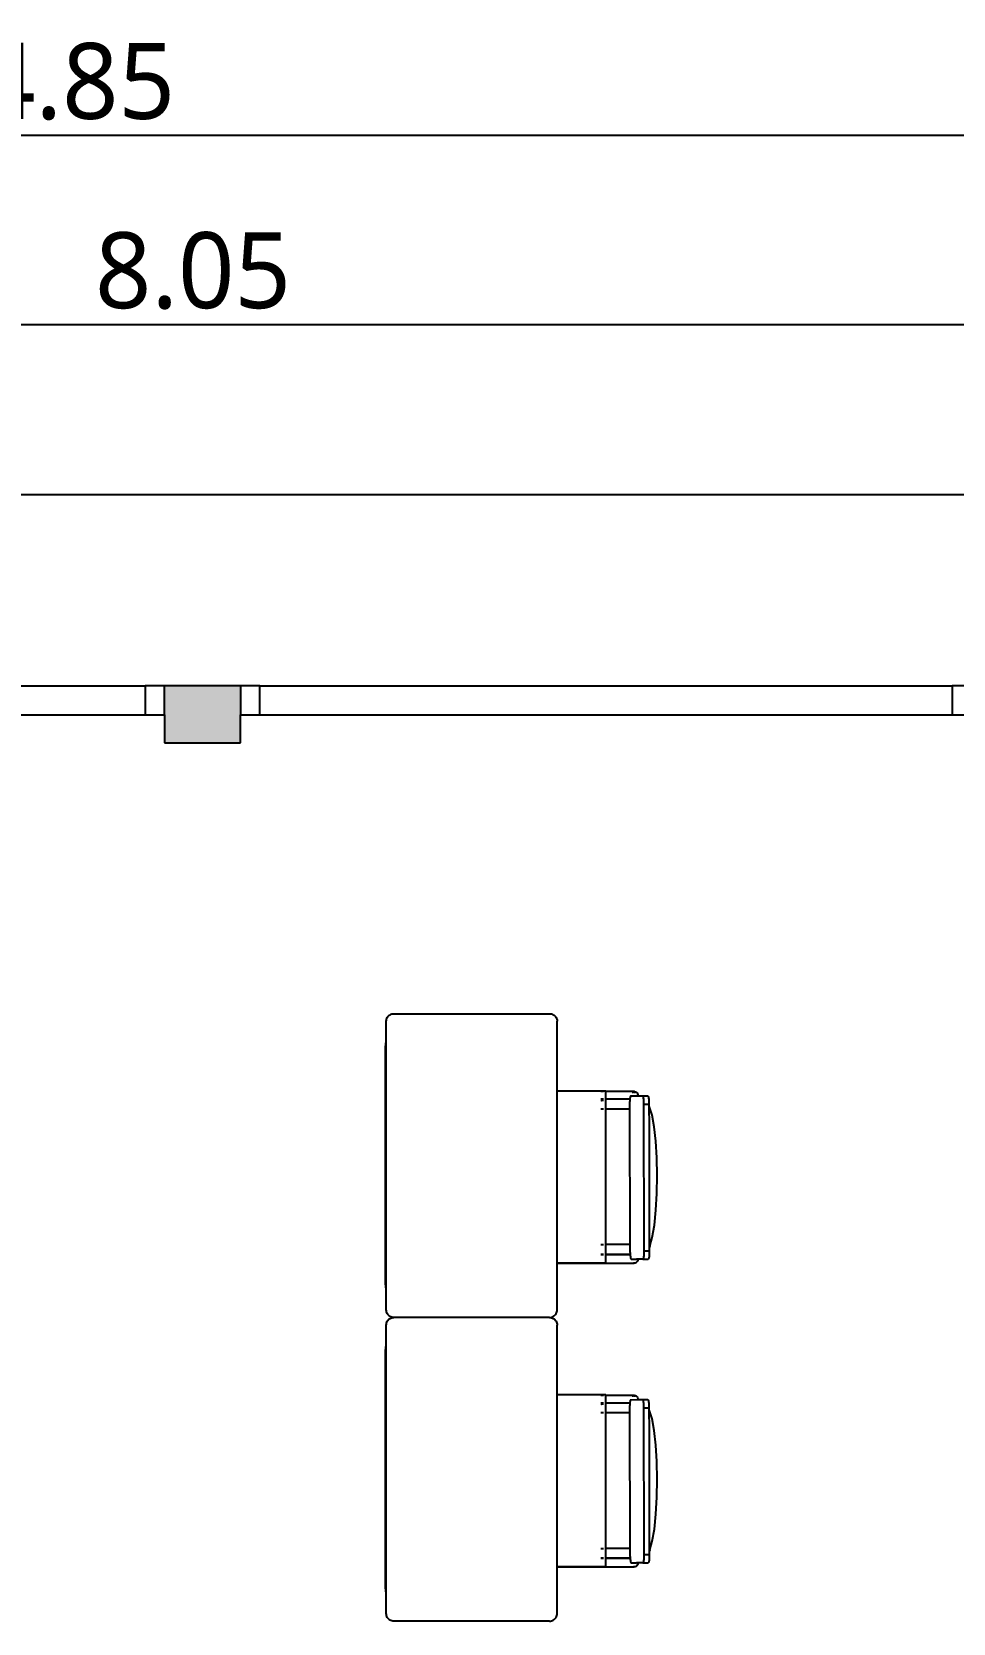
# Model space of a CAD drawing. Header units: metres. Extents: x 258817 to 259192, y 1878716 to 1878911.
# Drawn here: x 259019.5 to 259021.927, y 1878828.152 to 1878832.344 of the extents above; entities that cross this region are included whole.
import ezdxf

# ---------------------------------------------------------------- set-up
doc = ezdxf.new("R2010")
doc.units = ezdxf.units.M
doc.header["$MEASUREMENT"] = 0
doc.linetypes.add('DASHED2', pattern=[0.375, 0.25, -0.125])
doc.linetypes.add('PHANTOM2', pattern=[1.25, 0.625, -0.125, 0.125, -0.125, 0.125, -0.125])
doc.layers.add('SectionCutEdges', color=1, linetype='Continuous')
doc.layers.add('Vistas', color=7, linetype='Continuous')
doc.styles.add('100 dani medio', font='trebuc.ttf', dxfattribs={"height": 2})
doc.dimstyles.new('A100', dxfattribs={"dimscale": 0, "dimtxt": 2.5, "dimasz": 1, "dimexe": 0.5, "dimexo": 0.625, "dimgap": 0.4, "dimtad": 1, "dimdsep": 46, "dimtxsty": '100 dani medio', "dimblk": 'ARCHTICK', "dimcen": 2.5, "dimclrd": 1, "dimclre": 1, "dimclrt": 3, "dimadec": 0, "dimazin": 0, "dimtfac": 1, "dimtmove": 1, "dimatfit": 3, "dimfxl": 1, "dimarcsym": 0})

# ---------------------------------------------------------------- blocks, each defined once
blk = doc.blocks.new('bANCAS')
for p, q in [((259020.4338, 1878829.7377), (259020.4339, 1878829.7403)), ((259020.4338, 1878828.9777), (259020.4338, 1878829.7377)), ((259020.4339, 1878829.7403), (259020.4344, 1878829.7429)), ((259020.4344, 1878829.7429), (259020.4353, 1878829.7454)), ((259020.4353, 1878829.7454), (259020.4364, 1878829.7477)), ((259020.4364, 1878829.7477), (259020.4379, 1878829.7499)), ((259020.4379, 1878829.7499), (259020.4396, 1878829.7519)), ((259020.4396, 1878829.7519), (259020.4416, 1878829.7536)), ((259020.4416, 1878829.7536), (259020.4438, 1878829.755)), ((259020.4438, 1878829.755), (259020.4461, 1878829.7562)), ((259020.4461, 1878829.7562), (259020.4486, 1878829.757)), ((259020.4486, 1878829.757), (259020.4512, 1878829.7576)), ((259020.4512, 1878829.7576), (259020.4538, 1878829.7577)), ((259020.4538, 1878829.7577), (259020.8638, 1878829.7577)), ((259020.8638, 1878829.7577), (259020.8664, 1878829.7576)), ((259020.8664, 1878829.7576), (259020.8689, 1878829.757)), ((259020.8689, 1878829.757), (259020.8714, 1878829.7562)), ((259020.8714, 1878829.7562), (259020.8738, 1878829.755)), ((259020.8738, 1878829.755), (259020.8759, 1878829.7536)), ((259020.8759, 1878829.7536), (259020.8779, 1878829.7519)), ((259020.8779, 1878829.7519), (259020.8796, 1878829.7499)), ((259020.8796, 1878829.7499), (259020.8811, 1878829.7477)), ((259020.8811, 1878829.7477), (259020.8822, 1878829.7454)), ((259020.8822, 1878829.7454), (259020.8831, 1878829.7429)), ((259020.8831, 1878829.7429), (259020.8836, 1878829.7403)), ((259020.8836, 1878829.7403), (259020.8838, 1878829.7377)), ((259020.8838, 1878828.9777), (259020.8838, 1878829.7377)), ((259020.4318, 1878829.6695), (259020.4324, 1878829.6783)), ((259020.4318, 1878829.0468), (259020.4318, 1878829.6695)), ((259020.4324, 1878829.6783), (259020.4338, 1878829.6851)), ((259021.0125, 1878829.5539), (259020.8838, 1878829.5539)), ((259021.0001, 1878829.5525), (259020.999, 1878829.5525)), ((259021.0001, 1878829.5322), (259020.999, 1878829.5322)), ((259021.0001, 1878829.5292), (259020.999, 1878829.5292)), ((259021.0018, 1878829.5525), (259021.0006, 1878829.5525)), ((259021.0018, 1878829.5322), (259021.0006, 1878829.5322)), ((259021.0006, 1878829.5292), (259021.0018, 1878829.5292)), ((259021.0031, 1878829.5525), (259021.0025, 1878829.5525)), ((259021.0031, 1878829.5322), (259021.0025, 1878829.5322)), ((259021.0031, 1878829.5292), (259021.0025, 1878829.5292)), ((259021.0049, 1878829.5525), (259021.0043, 1878829.5525)), ((259021.0049, 1878829.5322), (259021.0043, 1878829.5322)), ((259021.0049, 1878829.5292), (259021.0043, 1878829.5292)), ((259021.006, 1878829.5525), (259021.0054, 1878829.5525)), ((259021.006, 1878829.5322), (259021.0054, 1878829.5322)), ((259021.006, 1878829.5292), (259021.0054, 1878829.5292)), ((259021.0125, 1878829.5525), (259021.0125, 1878829.5539)), ((259021.0873, 1878829.5525), (259021.0125, 1878829.5525)), ((259021.0126, 1878829.5508), (259021.0125, 1878829.5525)), ((259021.0125, 1878829.5489), (259021.0126, 1878829.5508)), ((259021.0125, 1878829.1019), (259021.0125, 1878829.5489)), ((259021.0754, 1878829.5322), (259021.0125, 1878829.5322)), ((259021.0753, 1878829.5292), (259021.0747, 1878829.5292)), ((259021.0754, 1878829.5307), (259021.0753, 1878829.5305)), ((259021.0753, 1878829.5305), (259021.0753, 1878829.5299)), ((259021.0753, 1878829.5299), (259021.0753, 1878829.5298)), ((259021.0753, 1878829.5298), (259021.0753, 1878829.5296)), ((259021.0753, 1878829.5296), (259021.0753, 1878829.5292)), ((259021.0753, 1878829.5292), (259021.0753, 1878829.5279)), ((259021.0753, 1878829.5279), (259021.0753, 1878829.526)), ((259021.0753, 1878829.5257), (259021.0753, 1878829.526)), ((259021.0753, 1878829.5226), (259021.0753, 1878829.5257)), ((259021.0753, 1878829.5193), (259021.0753, 1878829.5226)), ((259021.0753, 1878829.5159), (259021.0753, 1878829.5193)), ((259021.0755, 1878829.5325), (259021.0754, 1878829.5322)), ((259021.0754, 1878829.5322), (259021.0754, 1878829.5318)), ((259021.0754, 1878829.5318), (259021.0754, 1878829.5307)), ((259021.0757, 1878829.5348), (259021.0755, 1878829.5335)), ((259021.0755, 1878829.5335), (259021.0755, 1878829.5325)), ((259021.0759, 1878829.5367), (259021.0757, 1878829.5352)), ((259021.0757, 1878829.5352), (259021.0757, 1878829.5348)), ((259021.076, 1878829.5376), (259021.0759, 1878829.5367)), ((259021.0761, 1878829.538), (259021.076, 1878829.5376)), ((259021.0763, 1878829.5391), (259021.0761, 1878829.538)), ((259021.0766, 1878829.54), (259021.0763, 1878829.5391)), ((259021.0769, 1878829.5406), (259021.0766, 1878829.54)), ((259021.0771, 1878829.541), (259021.0769, 1878829.5406)), ((259021.0774, 1878829.5411), (259021.0771, 1878829.541)), ((259021.0774, 1878829.5411), (259021.0971, 1878829.5412)), ((259021.0819, 1878829.5508), (259021.0822, 1878829.5511)), ((259021.0822, 1878829.5511), (259021.0844, 1878829.5521)), ((259021.0847, 1878829.5508), (259021.0849, 1878829.5509)), ((259021.0849, 1878829.5509), (259021.0872, 1878829.5512)), ((259021.0872, 1878829.5512), (259021.0895, 1878829.5508)), ((259021.0873, 1878829.5525), (259021.0899, 1878829.5521)), ((259021.0899, 1878829.5521), (259021.0923, 1878829.5508)), ((259021.0923, 1878829.5508), (259021.0943, 1878829.5489)), ((259021.0943, 1878829.5489), (259021.0959, 1878829.5465)), ((259021.0959, 1878829.5465), (259021.0968, 1878829.5436)), ((259021.0968, 1878829.5436), (259021.0971, 1878829.5412)), ((259021.0971, 1878829.5412), (259021.1086, 1878829.5412)), ((259021.1086, 1878829.5412), (259021.1227, 1878829.5413)), ((259021.1086, 1878829.5412), (259021.109, 1878829.541)), ((259021.109, 1878829.541), (259021.1093, 1878829.5405)), ((259021.1093, 1878829.5405), (259021.1097, 1878829.5396)), ((259021.1097, 1878829.5396), (259021.1101, 1878829.5383)), ((259021.1101, 1878829.5383), (259021.1104, 1878829.5367)), ((259021.1104, 1878829.5367), (259021.1107, 1878829.5348)), ((259021.1107, 1878829.5348), (259021.111, 1878829.5326)), ((259021.111, 1878829.5326), (259021.1112, 1878829.5302)), ((259021.1112, 1878829.5302), (259021.1114, 1878829.5277)), ((259021.1114, 1878829.5277), (259021.1115, 1878829.5249)), ((259021.1115, 1878829.5249), (259021.1116, 1878829.5221)), ((259021.1116, 1878829.5221), (259021.1116, 1878829.5192)), ((259021.1116, 1878829.5192), (259021.1258, 1878829.5193)), ((259021.1116, 1878829.5192), (259021.1126, 1878829.1332)), ((259021.1227, 1878829.5413), (259021.1231, 1878829.5411)), ((259021.1231, 1878829.5411), (259021.1235, 1878829.5405)), ((259021.1235, 1878829.5405), (259021.1239, 1878829.5396)), ((259021.1239, 1878829.5396), (259021.1242, 1878829.5383)), ((259021.1242, 1878829.5383), (259021.1246, 1878829.5367)), ((259021.1246, 1878829.5367), (259021.1249, 1878829.5348)), ((259021.1249, 1878829.5348), (259021.1251, 1878829.5327)), ((259021.1251, 1878829.5327), (259021.1253, 1878829.5303)), ((259021.1253, 1878829.5303), (259021.1255, 1878829.5277)), ((259021.1255, 1878829.5277), (259021.1257, 1878829.525)), ((259021.1257, 1878829.525), (259021.1257, 1878829.5222)), ((259021.1257, 1878829.5222), (259021.1258, 1878829.5193)), ((259021.1258, 1878829.5193), (259021.1258, 1878829.5158)), ((259021.0001, 1878829.5063), (259020.999, 1878829.5063)), ((259021.0018, 1878829.5063), (259021.0006, 1878829.5063)), ((259021.0031, 1878829.5063), (259021.0025, 1878829.5063)), ((259021.0049, 1878829.5063), (259021.0043, 1878829.5063)), ((259021.006, 1878829.5063), (259021.0054, 1878829.5063)), ((259021.0753, 1878829.5063), (259021.0125, 1878829.5063)), ((259021.0753, 1878829.5128), (259021.0753, 1878829.5159)), ((259021.0753, 1878829.5101), (259021.0753, 1878829.5128)), ((259021.0753, 1878829.508), (259021.0753, 1878829.5101)), ((259021.0753, 1878829.5067), (259021.0753, 1878829.508)), ((259021.0753, 1878829.5063), (259021.0753, 1878829.5067)), ((259021.0762, 1878829.1494), (259021.0753, 1878829.5063)), ((259021.1264, 1878829.5149), (259021.1258, 1878829.5158)), ((259021.1258, 1878829.5158), (259021.1258, 1878829.5157)), ((259021.1258, 1878829.5157), (259021.1258, 1878829.5132)), ((259021.1258, 1878829.5132), (259021.1258, 1878829.5068)), ((259021.1258, 1878829.5068), (259021.1258, 1878829.4984)), ((259021.1258, 1878829.4984), (259021.1258, 1878829.4978)), ((259021.1258, 1878829.4978), (259021.1259, 1878829.4797)), ((259021.1259, 1878829.4797), (259021.1259, 1878829.4664)), ((259021.1275, 1878829.5119), (259021.1264, 1878829.5149)), ((259021.1341, 1878829.4907), (259021.1275, 1878829.5119)), ((259021.1397, 1878829.4601), (259021.1341, 1878829.4907)), ((259021.1259, 1878829.4664), (259021.1259, 1878829.4564)), ((259021.1259, 1878829.4564), (259021.126, 1878829.4256)), ((259021.144, 1878829.4217), (259021.1397, 1878829.4601)), ((259021.126, 1878829.4256), (259021.126, 1878829.425)), ((259021.126, 1878829.425), (259021.1261, 1878829.3796)), ((259021.1467, 1878829.378), (259021.144, 1878829.4217)), ((259021.1261, 1878829.3796), (259021.1262, 1878829.359)), ((259021.1262, 1878829.359), (259021.1263, 1878829.3073)), ((259021.1476, 1878829.3313), (259021.1467, 1878829.378)), ((259021.1468, 1878829.2844), (259021.1476, 1878829.3313)), ((259021.1263, 1878829.3073), (259021.1264, 1878829.2831)), ((259021.1264, 1878829.2831), (259021.1265, 1878829.2411)), ((259021.1442, 1878829.2399), (259021.1468, 1878829.2844)), ((259021.1265, 1878829.2411), (259021.1265, 1878829.2364)), ((259021.1265, 1878829.2364), (259021.1265, 1878829.2078)), ((259021.14, 1878829.2005), (259021.1442, 1878829.2399)), ((259021.1265, 1878829.2078), (259021.1266, 1878829.1945)), ((259021.1266, 1878829.1945), (259021.1266, 1878829.1829)), ((259021.1266, 1878829.1829), (259021.1266, 1878829.1641)), ((259021.1345, 1878829.1684), (259021.14, 1878829.2005)), ((259020.999, 1878829.1494), (259021.0001, 1878829.1494)), ((259021.0006, 1878829.1494), (259021.0018, 1878829.1494)), ((259021.0025, 1878829.1494), (259021.0031, 1878829.1494)), ((259021.0043, 1878829.1494), (259021.0049, 1878829.1494)), ((259021.0054, 1878829.1494), (259021.006, 1878829.1494)), ((259021.0762, 1878829.1494), (259021.0125, 1878829.1494)), ((259021.0762, 1878829.149), (259021.0762, 1878829.1494)), ((259021.0762, 1878829.1477), (259021.0762, 1878829.149)), ((259021.0762, 1878829.1456), (259021.0762, 1878829.1477)), ((259021.0762, 1878829.1477), (259021.0762, 1878829.1477)), ((259021.0762, 1878829.143), (259021.0762, 1878829.1456)), ((259021.0762, 1878829.1398), (259021.0762, 1878829.143)), ((259021.1266, 1878829.1641), (259021.1267, 1878829.1612)), ((259021.1267, 1878829.1612), (259021.1267, 1878829.1534)), ((259021.1267, 1878829.1534), (259021.1267, 1878829.1464)), ((259021.1267, 1878829.1464), (259021.1267, 1878829.1425)), ((259021.1268, 1878829.1426), (259021.1267, 1878829.1425)), ((259021.1267, 1878829.1425), (259021.1267, 1878829.1332)), ((259021.128, 1878829.1455), (259021.1268, 1878829.1426)), ((259021.128, 1878829.1455), (259021.1345, 1878829.1684)), ((259020.8838, 1878829.1019), (259021.0125, 1878829.1019)), ((259020.8838, 1878829.1005), (259021.0869, 1878829.1005)), ((259021.0001, 1878829.1238), (259020.999, 1878829.1238)), ((259020.999, 1878829.1235), (259021.0001, 1878829.1235)), ((259021.0018, 1878829.1238), (259021.0006, 1878829.1238)), ((259021.0006, 1878829.1235), (259021.0018, 1878829.1235)), ((259021.0031, 1878829.1238), (259021.0025, 1878829.1238)), ((259021.0025, 1878829.1235), (259021.0031, 1878829.1235)), ((259021.0049, 1878829.1238), (259021.0043, 1878829.1238)), ((259021.0043, 1878829.1235), (259021.0049, 1878829.1235)), ((259021.006, 1878829.1238), (259021.0054, 1878829.1238)), ((259021.0054, 1878829.1235), (259021.006, 1878829.1235)), ((259021.0763, 1878829.1238), (259021.0125, 1878829.1238)), ((259021.0125, 1878829.1235), (259021.0764, 1878829.1235)), ((259021.0762, 1878829.1365), (259021.0762, 1878829.1398)), ((259021.0762, 1878829.1331), (259021.0762, 1878829.1365)), ((259021.0762, 1878829.13), (259021.0762, 1878829.1331)), ((259021.0762, 1878829.1284), (259021.0762, 1878829.13)), ((259021.0762, 1878829.1284), (259021.0762, 1878829.1273)), ((259021.0762, 1878829.1273), (259021.0763, 1878829.1262)), ((259021.0763, 1878829.1262), (259021.0763, 1878829.1253)), ((259021.0763, 1878829.1253), (259021.0763, 1878829.1239)), ((259021.0763, 1878829.1239), (259021.0763, 1878829.1238)), ((259021.0763, 1878829.1238), (259021.0764, 1878829.1235)), ((259021.0764, 1878829.1235), (259021.0764, 1878829.1234)), ((259021.0764, 1878829.1234), (259021.0764, 1878829.1222)), ((259021.0764, 1878829.1222), (259021.0764, 1878829.1218)), ((259021.0764, 1878829.1218), (259021.0766, 1878829.1203)), ((259021.0766, 1878829.1203), (259021.0766, 1878829.1198)), ((259021.0766, 1878829.1198), (259021.0768, 1878829.1179)), ((259021.0768, 1878829.1179), (259021.0768, 1878829.1178)), ((259021.0768, 1878829.1178), (259021.077, 1878829.1162)), ((259021.077, 1878829.1162), (259021.0772, 1878829.115)), ((259021.0772, 1878829.115), (259021.0773, 1878829.1147)), ((259021.0773, 1878829.1147), (259021.0775, 1878829.1134)), ((259021.0775, 1878829.1134), (259021.0778, 1878829.1124)), ((259021.0778, 1878829.1124), (259021.078, 1878829.1119)), ((259021.078, 1878829.1119), (259021.0782, 1878829.1117)), ((259021.0782, 1878829.1117), (259021.0785, 1878829.1112)), ((259021.0785, 1878829.1112), (259021.0788, 1878829.1111)), ((259021.0788, 1878829.1111), (259021.093, 1878829.1111)), ((259021.0869, 1878829.1005), (259021.0851, 1878829.1009)), ((259021.0895, 1878829.1009), (259021.0869, 1878829.1005)), ((259021.092, 1878829.102), (259021.0895, 1878829.1009)), ((259021.0905, 1878829.1111), (259021.0904, 1878829.1111)), ((259021.0941, 1878829.1038), (259021.092, 1878829.102)), ((259021.0971, 1878829.1111), (259021.093, 1878829.1111)), ((259021.0958, 1878829.1061), (259021.0941, 1878829.1038)), ((259021.0968, 1878829.1089), (259021.0958, 1878829.1061)), ((259021.0971, 1878829.1111), (259021.0968, 1878829.1089)), ((259021.1096, 1878829.1112), (259021.0971, 1878829.1111)), ((259021.11, 1878829.1114), (259021.1096, 1878829.1112)), ((259021.1096, 1878829.1112), (259021.1238, 1878829.1112)), ((259021.1104, 1878829.1119), (259021.11, 1878829.1114)), ((259021.1108, 1878829.1129), (259021.1104, 1878829.1119)), ((259021.1111, 1878829.1141), (259021.1108, 1878829.1129)), ((259021.1114, 1878829.1157), (259021.1111, 1878829.1141)), ((259021.1117, 1878829.1176), (259021.1114, 1878829.1157)), ((259021.112, 1878829.1198), (259021.1117, 1878829.1176)), ((259021.1122, 1878829.1222), (259021.112, 1878829.1198)), ((259021.1123, 1878829.1242), (259021.1122, 1878829.1222)), ((259021.1136, 1878829.1248), (259021.1123, 1878829.1242)), ((259021.1124, 1878829.1248), (259021.1123, 1878829.1242)), ((259021.1125, 1878829.1275), (259021.1124, 1878829.1248)), ((259021.1126, 1878829.1332), (259021.1125, 1878829.1303)), ((259021.1125, 1878829.1303), (259021.1125, 1878829.1275)), ((259021.1126, 1878829.1332), (259021.1267, 1878829.1332)), ((259021.1137, 1878829.1248), (259021.1136, 1878829.1248)), ((259021.1242, 1878829.1114), (259021.1238, 1878829.1112)), ((259021.1246, 1878829.112), (259021.1242, 1878829.1114)), ((259021.1249, 1878829.1129), (259021.1246, 1878829.112)), ((259021.1253, 1878829.1142), (259021.1249, 1878829.1129)), ((259021.1256, 1878829.1158), (259021.1253, 1878829.1142)), ((259021.1259, 1878829.1177), (259021.1256, 1878829.1158)), ((259021.1261, 1878829.1198), (259021.1259, 1878829.1177)), ((259021.1264, 1878829.1222), (259021.1261, 1878829.1198)), ((259021.1265, 1878829.1248), (259021.1264, 1878829.1222)), ((259021.1266, 1878829.1275), (259021.1265, 1878829.1248)), ((259021.1267, 1878829.1304), (259021.1266, 1878829.1275)), ((259021.1267, 1878829.1332), (259021.1267, 1878829.1304)), ((259020.4324, 1878829.038), (259020.4318, 1878829.0468)), ((259020.4338, 1878829.0312), (259020.4324, 1878829.038)), ((259020.4339, 1878828.9751), (259020.4338, 1878828.9777)), ((259020.4344, 1878828.9725), (259020.4339, 1878828.9751)), ((259020.8831, 1878828.9725), (259020.8836, 1878828.9751)), ((259020.8836, 1878828.9751), (259020.8838, 1878828.9777)), ((259020.4338, 1878828.9377), (259020.4339, 1878828.9403)), ((259020.4338, 1878828.1777), (259020.4338, 1878828.9377)), ((259020.4339, 1878828.9403), (259020.4344, 1878828.9429)), ((259020.4353, 1878828.9701), (259020.4344, 1878828.9725)), ((259020.4344, 1878828.9429), (259020.4353, 1878828.9454)), ((259020.4364, 1878828.9677), (259020.4353, 1878828.9701)), ((259020.4353, 1878828.9454), (259020.4364, 1878828.9477)), ((259020.4379, 1878828.9655), (259020.4364, 1878828.9677)), ((259020.4364, 1878828.9477), (259020.4379, 1878828.9499)), ((259020.4396, 1878828.9636), (259020.4379, 1878828.9655)), ((259020.4379, 1878828.9499), (259020.4396, 1878828.9519)), ((259020.4416, 1878828.9619), (259020.4396, 1878828.9636)), ((259020.4396, 1878828.9519), (259020.4416, 1878828.9536)), ((259020.4438, 1878828.9604), (259020.4416, 1878828.9619)), ((259020.4416, 1878828.9536), (259020.4438, 1878828.955)), ((259020.4461, 1878828.9592), (259020.4438, 1878828.9604)), ((259020.4438, 1878828.955), (259020.4461, 1878828.9562)), ((259020.4486, 1878828.9584), (259020.4461, 1878828.9592)), ((259020.4461, 1878828.9562), (259020.4486, 1878828.957)), ((259020.4512, 1878828.9579), (259020.4486, 1878828.9584)), ((259020.4486, 1878828.957), (259020.4512, 1878828.9576)), ((259020.4538, 1878828.9577), (259020.4512, 1878828.9579)), ((259020.4512, 1878828.9576), (259020.4538, 1878828.9577)), ((259020.8638, 1878828.9577), (259020.4538, 1878828.9577)), ((259020.8638, 1878828.9577), (259020.8664, 1878828.9579)), ((259020.8638, 1878828.9577), (259020.8664, 1878828.9576)), ((259020.8664, 1878828.9579), (259020.8689, 1878828.9584)), ((259020.8664, 1878828.9576), (259020.8689, 1878828.957)), ((259020.8689, 1878828.9584), (259020.8714, 1878828.9592)), ((259020.8689, 1878828.957), (259020.8714, 1878828.9562)), ((259020.8714, 1878828.9592), (259020.8738, 1878828.9604)), ((259020.8714, 1878828.9562), (259020.8738, 1878828.955)), ((259020.8738, 1878828.9604), (259020.8759, 1878828.9619)), ((259020.8738, 1878828.955), (259020.8759, 1878828.9536)), ((259020.8759, 1878828.9619), (259020.8779, 1878828.9636)), ((259020.8759, 1878828.9536), (259020.8779, 1878828.9519)), ((259020.8779, 1878828.9636), (259020.8796, 1878828.9655)), ((259020.8779, 1878828.9519), (259020.8796, 1878828.9499)), ((259020.8796, 1878828.9655), (259020.8811, 1878828.9677)), ((259020.8796, 1878828.9499), (259020.8811, 1878828.9477)), ((259020.8811, 1878828.9677), (259020.8822, 1878828.9701)), ((259020.8811, 1878828.9477), (259020.8822, 1878828.9454)), ((259020.8822, 1878828.9701), (259020.8831, 1878828.9725)), ((259020.8822, 1878828.9454), (259020.8831, 1878828.9429)), ((259020.8831, 1878828.9429), (259020.8836, 1878828.9403)), ((259020.8836, 1878828.9403), (259020.8838, 1878828.9377)), ((259020.8838, 1878828.1777), (259020.8838, 1878828.9377)), ((259020.4318, 1878828.8695), (259020.4324, 1878828.8783)), ((259020.4318, 1878828.2468), (259020.4318, 1878828.8695)), ((259020.4324, 1878828.8783), (259020.4338, 1878828.8851)), ((259021.0125, 1878828.7539), (259020.8838, 1878828.7539)), ((259021.0001, 1878828.7525), (259020.999, 1878828.7525)), ((259021.0001, 1878828.7322), (259020.999, 1878828.7322)), ((259021.0001, 1878828.7292), (259020.999, 1878828.7292)), ((259021.0018, 1878828.7525), (259021.0006, 1878828.7525)), ((259021.0018, 1878828.7322), (259021.0006, 1878828.7322)), ((259021.0006, 1878828.7292), (259021.0018, 1878828.7292)), ((259021.0031, 1878828.7525), (259021.0025, 1878828.7525)), ((259021.0031, 1878828.7322), (259021.0025, 1878828.7322)), ((259021.0031, 1878828.7292), (259021.0025, 1878828.7292)), ((259021.0049, 1878828.7525), (259021.0043, 1878828.7525)), ((259021.0049, 1878828.7322), (259021.0043, 1878828.7322)), ((259021.0049, 1878828.7292), (259021.0043, 1878828.7292)), ((259021.006, 1878828.7525), (259021.0054, 1878828.7525)), ((259021.006, 1878828.7322), (259021.0054, 1878828.7322)), ((259021.006, 1878828.7292), (259021.0054, 1878828.7292)), ((259021.0125, 1878828.7525), (259021.0125, 1878828.7539)), ((259021.0873, 1878828.7525), (259021.0125, 1878828.7525)), ((259021.0126, 1878828.7508), (259021.0125, 1878828.7525)), ((259021.0125, 1878828.7489), (259021.0126, 1878828.7508)), ((259021.0125, 1878828.3019), (259021.0125, 1878828.7489)), ((259021.0754, 1878828.7322), (259021.0125, 1878828.7322)), ((259021.0753, 1878828.7292), (259021.0747, 1878828.7292)), ((259021.0754, 1878828.7307), (259021.0753, 1878828.7305)), ((259021.0753, 1878828.7305), (259021.0753, 1878828.7299)), ((259021.0753, 1878828.7299), (259021.0753, 1878828.7298)), ((259021.0753, 1878828.7298), (259021.0753, 1878828.7296)), ((259021.0753, 1878828.7296), (259021.0753, 1878828.7292)), ((259021.0753, 1878828.7292), (259021.0753, 1878828.7279)), ((259021.0753, 1878828.7279), (259021.0753, 1878828.726)), ((259021.0753, 1878828.7257), (259021.0753, 1878828.726)), ((259021.0753, 1878828.7226), (259021.0753, 1878828.7257)), ((259021.0753, 1878828.7193), (259021.0753, 1878828.7226)), ((259021.0755, 1878828.7325), (259021.0754, 1878828.7322)), ((259021.0754, 1878828.7322), (259021.0754, 1878828.7318)), ((259021.0754, 1878828.7318), (259021.0754, 1878828.7307)), ((259021.0757, 1878828.7348), (259021.0755, 1878828.7335)), ((259021.0755, 1878828.7335), (259021.0755, 1878828.7325)), ((259021.0759, 1878828.7367), (259021.0757, 1878828.7352)), ((259021.0757, 1878828.7352), (259021.0757, 1878828.7348)), ((259021.076, 1878828.7376), (259021.0759, 1878828.7367)), ((259021.0761, 1878828.738), (259021.076, 1878828.7376)), ((259021.0763, 1878828.7391), (259021.0761, 1878828.738)), ((259021.0766, 1878828.74), (259021.0763, 1878828.7391)), ((259021.0769, 1878828.7406), (259021.0766, 1878828.74)), ((259021.0771, 1878828.741), (259021.0769, 1878828.7406)), ((259021.0774, 1878828.7411), (259021.0771, 1878828.741)), ((259021.0774, 1878828.7411), (259021.0971, 1878828.7412)), ((259021.0819, 1878828.7508), (259021.0822, 1878828.7511)), ((259021.0822, 1878828.7511), (259021.0844, 1878828.7521)), ((259021.0847, 1878828.7508), (259021.0849, 1878828.7509)), ((259021.0849, 1878828.7509), (259021.0872, 1878828.7512)), ((259021.0872, 1878828.7512), (259021.0895, 1878828.7508)), ((259021.0873, 1878828.7525), (259021.0899, 1878828.7521)), ((259021.0899, 1878828.7521), (259021.0923, 1878828.7508)), ((259021.0923, 1878828.7508), (259021.0943, 1878828.7489)), ((259021.0943, 1878828.7489), (259021.0959, 1878828.7465)), ((259021.0959, 1878828.7465), (259021.0968, 1878828.7436)), ((259021.0968, 1878828.7436), (259021.0971, 1878828.7412)), ((259021.0971, 1878828.7412), (259021.1086, 1878828.7412)), ((259021.1086, 1878828.7412), (259021.1227, 1878828.7413)), ((259021.1086, 1878828.7412), (259021.109, 1878828.741)), ((259021.109, 1878828.741), (259021.1093, 1878828.7405)), ((259021.1093, 1878828.7405), (259021.1097, 1878828.7396)), ((259021.1097, 1878828.7396), (259021.1101, 1878828.7383)), ((259021.1101, 1878828.7383), (259021.1104, 1878828.7367)), ((259021.1104, 1878828.7367), (259021.1107, 1878828.7348)), ((259021.1107, 1878828.7348), (259021.111, 1878828.7326)), ((259021.111, 1878828.7326), (259021.1112, 1878828.7302)), ((259021.1112, 1878828.7302), (259021.1114, 1878828.7277)), ((259021.1114, 1878828.7277), (259021.1115, 1878828.7249)), ((259021.1115, 1878828.7249), (259021.1116, 1878828.7221)), ((259021.1116, 1878828.7221), (259021.1116, 1878828.7192)), ((259021.1227, 1878828.7413), (259021.1231, 1878828.7411)), ((259021.1231, 1878828.7411), (259021.1235, 1878828.7405)), ((259021.1235, 1878828.7405), (259021.1239, 1878828.7396)), ((259021.1239, 1878828.7396), (259021.1242, 1878828.7383)), ((259021.1242, 1878828.7383), (259021.1246, 1878828.7367)), ((259021.1246, 1878828.7367), (259021.1249, 1878828.7348)), ((259021.1249, 1878828.7348), (259021.1251, 1878828.7327)), ((259021.1251, 1878828.7327), (259021.1253, 1878828.7303)), ((259021.1253, 1878828.7303), (259021.1255, 1878828.7277)), ((259021.1255, 1878828.7277), (259021.1257, 1878828.725)), ((259021.1257, 1878828.725), (259021.1257, 1878828.7222)), ((259021.1257, 1878828.7222), (259021.1258, 1878828.7193)), ((259021.0001, 1878828.7063), (259020.999, 1878828.7063)), ((259021.0018, 1878828.7063), (259021.0006, 1878828.7063)), ((259021.0031, 1878828.7063), (259021.0025, 1878828.7063)), ((259021.0049, 1878828.7063), (259021.0043, 1878828.7063)), ((259021.006, 1878828.7063), (259021.0054, 1878828.7063)), ((259021.0753, 1878828.7063), (259021.0125, 1878828.7063)), ((259021.0753, 1878828.7159), (259021.0753, 1878828.7193)), ((259021.0753, 1878828.7128), (259021.0753, 1878828.7159)), ((259021.0753, 1878828.7101), (259021.0753, 1878828.7128)), ((259021.0753, 1878828.708), (259021.0753, 1878828.7101)), ((259021.0753, 1878828.7067), (259021.0753, 1878828.708)), ((259021.0753, 1878828.7063), (259021.0753, 1878828.7067)), ((259021.0762, 1878828.3494), (259021.0753, 1878828.7063)), ((259021.1116, 1878828.7192), (259021.1258, 1878828.7193)), ((259021.1116, 1878828.7192), (259021.1126, 1878828.3332)), ((259021.1258, 1878828.7193), (259021.1258, 1878828.7158)), ((259021.1264, 1878828.7149), (259021.1258, 1878828.7158)), ((259021.1258, 1878828.7158), (259021.1258, 1878828.7157)), ((259021.1258, 1878828.7157), (259021.1258, 1878828.7132)), ((259021.1258, 1878828.7132), (259021.1258, 1878828.7068)), ((259021.1258, 1878828.7068), (259021.1258, 1878828.6984)), ((259021.1258, 1878828.6984), (259021.1258, 1878828.6978)), ((259021.1258, 1878828.6978), (259021.1259, 1878828.6797)), ((259021.1275, 1878828.7119), (259021.1264, 1878828.7149)), ((259021.1341, 1878828.6907), (259021.1275, 1878828.7119)), ((259021.1397, 1878828.6601), (259021.1341, 1878828.6907)), ((259021.1259, 1878828.6797), (259021.1259, 1878828.6664)), ((259021.1259, 1878828.6664), (259021.1259, 1878828.6564)), ((259021.1259, 1878828.6564), (259021.126, 1878828.6256)), ((259021.144, 1878828.6217), (259021.1397, 1878828.6601)), ((259021.126, 1878828.6256), (259021.126, 1878828.625)), ((259021.126, 1878828.625), (259021.1261, 1878828.5796)), ((259021.1467, 1878828.578), (259021.144, 1878828.6217)), ((259021.1261, 1878828.5796), (259021.1262, 1878828.559)), ((259021.1262, 1878828.559), (259021.1263, 1878828.5073)), ((259021.1476, 1878828.5313), (259021.1467, 1878828.578)), ((259021.1468, 1878828.4844), (259021.1476, 1878828.5313)), ((259021.1263, 1878828.5073), (259021.1264, 1878828.4831)), ((259021.1264, 1878828.4831), (259021.1265, 1878828.4411)), ((259021.1442, 1878828.4399), (259021.1468, 1878828.4844)), ((259021.1265, 1878828.4411), (259021.1265, 1878828.4364)), ((259021.1265, 1878828.4364), (259021.1265, 1878828.4078)), ((259021.14, 1878828.4005), (259021.1442, 1878828.4399)), ((259021.1265, 1878828.4078), (259021.1266, 1878828.3945)), ((259021.1266, 1878828.3945), (259021.1266, 1878828.3829)), ((259021.1345, 1878828.3684), (259021.14, 1878828.4005)), ((259020.999, 1878828.3494), (259021.0001, 1878828.3494)), ((259021.0006, 1878828.3494), (259021.0018, 1878828.3494)), ((259021.0025, 1878828.3494), (259021.0031, 1878828.3494)), ((259021.0043, 1878828.3494), (259021.0049, 1878828.3494)), ((259021.0054, 1878828.3494), (259021.006, 1878828.3494)), ((259021.0762, 1878828.3494), (259021.0125, 1878828.3494)), ((259021.0762, 1878828.349), (259021.0762, 1878828.3494)), ((259021.0762, 1878828.3477), (259021.0762, 1878828.349)), ((259021.0762, 1878828.3456), (259021.0762, 1878828.3477)), ((259021.0762, 1878828.3477), (259021.0762, 1878828.3477)), ((259021.0762, 1878828.343), (259021.0762, 1878828.3456)), ((259021.1266, 1878828.3829), (259021.1266, 1878828.3641)), ((259021.1266, 1878828.3641), (259021.1267, 1878828.3612)), ((259021.1267, 1878828.3612), (259021.1267, 1878828.3534)), ((259021.1267, 1878828.3534), (259021.1267, 1878828.3464)), ((259021.1267, 1878828.3464), (259021.1267, 1878828.3425)), ((259021.128, 1878828.3455), (259021.1268, 1878828.3426)), ((259021.128, 1878828.3455), (259021.1345, 1878828.3684)), ((259021.0001, 1878828.3238), (259020.999, 1878828.3238)), ((259020.999, 1878828.3235), (259021.0001, 1878828.3235)), ((259021.0018, 1878828.3238), (259021.0006, 1878828.3238)), ((259021.0006, 1878828.3235), (259021.0018, 1878828.3235)), ((259021.0031, 1878828.3238), (259021.0025, 1878828.3238)), ((259021.0025, 1878828.3235), (259021.0031, 1878828.3235)), ((259021.0049, 1878828.3238), (259021.0043, 1878828.3238)), ((259021.0043, 1878828.3235), (259021.0049, 1878828.3235)), ((259021.006, 1878828.3238), (259021.0054, 1878828.3238)), ((259021.0054, 1878828.3235), (259021.006, 1878828.3235)), ((259021.0763, 1878828.3238), (259021.0125, 1878828.3238)), ((259021.0125, 1878828.3235), (259021.0764, 1878828.3235)), ((259021.0762, 1878828.3398), (259021.0762, 1878828.343)), ((259021.0762, 1878828.3365), (259021.0762, 1878828.3398)), ((259021.0762, 1878828.3331), (259021.0762, 1878828.3365)), ((259021.0762, 1878828.33), (259021.0762, 1878828.3331)), ((259021.0762, 1878828.3284), (259021.0762, 1878828.33)), ((259021.0762, 1878828.3284), (259021.0762, 1878828.3273)), ((259021.0762, 1878828.3273), (259021.0763, 1878828.3262)), ((259021.0763, 1878828.3262), (259021.0763, 1878828.3253)), ((259021.0763, 1878828.3253), (259021.0763, 1878828.3239)), ((259021.0763, 1878828.3239), (259021.0763, 1878828.3238)), ((259021.0763, 1878828.3238), (259021.0764, 1878828.3235)), ((259021.0764, 1878828.3235), (259021.0764, 1878828.3234)), ((259021.0764, 1878828.3234), (259021.0764, 1878828.3222)), ((259021.0764, 1878828.3222), (259021.0764, 1878828.3218)), ((259021.0764, 1878828.3218), (259021.0766, 1878828.3203)), ((259021.0766, 1878828.3203), (259021.0766, 1878828.3198)), ((259021.0766, 1878828.3198), (259021.0768, 1878828.3179)), ((259021.0768, 1878828.3179), (259021.0768, 1878828.3178)), ((259021.0768, 1878828.3178), (259021.077, 1878828.3162)), ((259021.077, 1878828.3162), (259021.0772, 1878828.315)), ((259021.0772, 1878828.315), (259021.0773, 1878828.3147)), ((259021.0773, 1878828.3147), (259021.0775, 1878828.3134)), ((259021.0775, 1878828.3134), (259021.0778, 1878828.3124)), ((259021.0778, 1878828.3124), (259021.078, 1878828.3119)), ((259021.078, 1878828.3119), (259021.0782, 1878828.3117)), ((259021.0782, 1878828.3117), (259021.0785, 1878828.3112)), ((259021.0785, 1878828.3112), (259021.0788, 1878828.3111)), ((259021.0788, 1878828.3111), (259021.093, 1878828.3111)), ((259021.0905, 1878828.3111), (259021.0904, 1878828.3111)), ((259021.0941, 1878828.3038), (259021.092, 1878828.302)), ((259021.0971, 1878828.3111), (259021.093, 1878828.3111)), ((259021.0958, 1878828.3061), (259021.0941, 1878828.3038)), ((259021.0968, 1878828.3089), (259021.0958, 1878828.3061)), ((259021.0971, 1878828.3111), (259021.0968, 1878828.3089)), ((259021.1096, 1878828.3112), (259021.0971, 1878828.3111)), ((259021.11, 1878828.3114), (259021.1096, 1878828.3112)), ((259021.1096, 1878828.3112), (259021.1238, 1878828.3112)), ((259021.1104, 1878828.3119), (259021.11, 1878828.3114)), ((259021.1108, 1878828.3129), (259021.1104, 1878828.3119)), ((259021.1111, 1878828.3141), (259021.1108, 1878828.3129)), ((259021.1114, 1878828.3157), (259021.1111, 1878828.3141)), ((259021.1117, 1878828.3176), (259021.1114, 1878828.3157)), ((259021.112, 1878828.3198), (259021.1117, 1878828.3176)), ((259021.1122, 1878828.3222), (259021.112, 1878828.3198)), ((259021.1123, 1878828.3242), (259021.1122, 1878828.3222)), ((259021.1136, 1878828.3248), (259021.1123, 1878828.3242)), ((259021.1124, 1878828.3248), (259021.1123, 1878828.3242)), ((259021.1125, 1878828.3275), (259021.1124, 1878828.3248)), ((259021.1126, 1878828.3332), (259021.1125, 1878828.3303)), ((259021.1125, 1878828.3303), (259021.1125, 1878828.3275)), ((259021.1126, 1878828.3332), (259021.1267, 1878828.3332)), ((259021.1137, 1878828.3248), (259021.1136, 1878828.3248)), ((259021.1242, 1878828.3114), (259021.1238, 1878828.3112)), ((259021.1246, 1878828.312), (259021.1242, 1878828.3114)), ((259021.1249, 1878828.3129), (259021.1246, 1878828.312)), ((259021.1253, 1878828.3142), (259021.1249, 1878828.3129)), ((259021.1256, 1878828.3158), (259021.1253, 1878828.3142)), ((259021.1259, 1878828.3177), (259021.1256, 1878828.3158)), ((259021.1261, 1878828.3198), (259021.1259, 1878828.3177)), ((259021.1264, 1878828.3222), (259021.1261, 1878828.3198)), ((259021.1265, 1878828.3248), (259021.1264, 1878828.3222)), ((259021.1266, 1878828.3275), (259021.1265, 1878828.3248)), ((259021.1267, 1878828.3304), (259021.1266, 1878828.3275)), ((259021.1268, 1878828.3426), (259021.1267, 1878828.3425)), ((259021.1267, 1878828.3425), (259021.1267, 1878828.3332)), ((259021.1267, 1878828.3332), (259021.1267, 1878828.3304)), ((259020.8838, 1878828.3019), (259021.0125, 1878828.3019)), ((259020.8838, 1878828.3005), (259021.0869, 1878828.3005)), ((259021.0869, 1878828.3005), (259021.0851, 1878828.3009)), ((259021.0895, 1878828.3009), (259021.0869, 1878828.3005)), ((259021.092, 1878828.302), (259021.0895, 1878828.3009)), ((259020.4324, 1878828.238), (259020.4318, 1878828.2468)), ((259020.4338, 1878828.2312), (259020.4324, 1878828.238)), ((259020.4339, 1878828.1751), (259020.4338, 1878828.1777)), ((259020.8836, 1878828.1751), (259020.8838, 1878828.1777)), ((259020.4344, 1878828.1725), (259020.4339, 1878828.1751)), ((259020.4353, 1878828.1701), (259020.4344, 1878828.1725)), ((259020.4364, 1878828.1677), (259020.4353, 1878828.1701)), ((259020.4379, 1878828.1655), (259020.4364, 1878828.1677)), ((259020.4396, 1878828.1636), (259020.4379, 1878828.1655)), ((259020.4416, 1878828.1619), (259020.4396, 1878828.1636)), ((259020.4438, 1878828.1604), (259020.4416, 1878828.1619)), ((259020.4461, 1878828.1592), (259020.4438, 1878828.1604)), ((259020.4486, 1878828.1584), (259020.4461, 1878828.1592)), ((259020.4512, 1878828.1579), (259020.4486, 1878828.1584)), ((259020.4538, 1878828.1577), (259020.4512, 1878828.1579)), ((259020.8638, 1878828.1577), (259020.4538, 1878828.1577)), ((259020.8638, 1878828.1577), (259020.8664, 1878828.1579)), ((259020.8664, 1878828.1579), (259020.8689, 1878828.1584)), ((259020.8689, 1878828.1584), (259020.8714, 1878828.1592)), ((259020.8714, 1878828.1592), (259020.8738, 1878828.1604)), ((259020.8738, 1878828.1604), (259020.8759, 1878828.1619)), ((259020.8759, 1878828.1619), (259020.8779, 1878828.1636)), ((259020.8779, 1878828.1636), (259020.8796, 1878828.1655)), ((259020.8796, 1878828.1655), (259020.8811, 1878828.1677)), ((259020.8811, 1878828.1677), (259020.8822, 1878828.1701)), ((259020.8822, 1878828.1701), (259020.8831, 1878828.1725)), ((259020.8831, 1878828.1725), (259020.8836, 1878828.1751))]:
    blk.add_line(p, q)
blk = doc.blocks.new('_ArchTick')
at = {"color": 0, "linetype": 'ByBlock', "const_width": 0.15}
blk.add_lwpolyline([(-0.5, -0.5), (0.5, 0.5)], dxfattribs=at)
blk = doc.blocks.new('*D161')
at = {"layer": 'Defpoints', "color": 0, "transparency": 16777216}
for p in [(259015.8996, 1878831.5721), (259015.8996, 1878830.4718), (259023.9496, 1878830.4718)]:
    blk.add_point(p, dxfattribs=at)
at = {"layer": 'Vistas', "color": 1, "linetype": 'PHANTOM2', "lineweight": -2, "transparency": 16777216}
for p, q in [((259015.8996, 1878830.5343), (259015.8996, 1878831.6221)), ((259023.9496, 1878830.5343), (259023.9496, 1878831.6221))]:
    blk.add_line(p, q, dxfattribs=at)
at = {"layer": 'Vistas', "color": 1, "lineweight": -2, "transparency": 16777216}
blk.add_line((259023.9496, 1878831.5721), (259015.8996, 1878831.5721), dxfattribs=at)
at = {"layer": 'Vistas', "color": 1, "lineweight": -2, "transparency": 16777216, "xscale": 0.1, "yscale": 0.1, "zscale": 0.1, "rotation": 180}
blk.add_blockref('_ArchTick', (259015.8996, 1878831.5721), dxfattribs=at)
at = {"layer": 'Vistas', "color": 1, "lineweight": -2, "transparency": 16777216, "xscale": 0.1, "yscale": 0.1, "zscale": 0.1}
blk.add_blockref('_ArchTick', (259023.9496, 1878831.5721), dxfattribs=at)
at = {"layer": 'Vistas', "color": 3, "transparency": 16777216, "insert": (259019.9246, 1878831.7138), "char_height": 0.2, "attachment_point": 5, "style": '100 dani medio'}
blk.add_mtext('8.05', dxfattribs=at)
blk = doc.blocks.new('*D164')
at = {"layer": 'Defpoints', "color": 0, "transparency": 16777216}
for p in [(259007.1196, 1878832.0706), (259007.1196, 1878831.3399), (259031.9696, 1878831.3399)]:
    blk.add_point(p, dxfattribs=at)
at = {"layer": 'Vistas', "color": 1, "linetype": 'PHANTOM2', "lineweight": -2, "transparency": 16777216}
for p, q in [((259007.1196, 1878831.4024), (259007.1196, 1878832.1206)), ((259031.9696, 1878831.4024), (259031.9696, 1878832.1206))]:
    blk.add_line(p, q, dxfattribs=at)
at = {"layer": 'Vistas', "color": 1, "lineweight": -2, "transparency": 16777216}
blk.add_line((259031.9696, 1878832.0706), (259007.1196, 1878832.0706), dxfattribs=at)
at = {"layer": 'Vistas', "color": 1, "lineweight": -2, "transparency": 16777216, "xscale": 0.1, "yscale": 0.1, "zscale": 0.1, "rotation": 180}
blk.add_blockref('_ArchTick', (259007.1196, 1878832.0706), dxfattribs=at)
at = {"layer": 'Vistas', "color": 1, "lineweight": -2, "transparency": 16777216, "xscale": 0.1, "yscale": 0.1, "zscale": 0.1}
blk.add_blockref('_ArchTick', (259031.9696, 1878832.0706), dxfattribs=at)
at = {"layer": 'Vistas', "color": 3, "transparency": 16777216, "insert": (259019.5446, 1878832.2123), "char_height": 0.2, "attachment_point": 5, "style": '100 dani medio'}
blk.add_mtext('24.85', dxfattribs=at)

msp = doc.modelspace()

# ---------------------------------------------------------------- hatches: boundary and pattern name
at = {"layer": 'Vistas'}
h = msp.add_hatch(color=256, dxfattribs=at)
h.dxf.hatch_style = 1
h.paths.add_polyline_path([(259020.0496, 1878830.621), (259019.8496, 1878830.621), (259019.8496, 1878830.5448), (259019.8496, 1878830.471), (259020.0496, 1878830.471), (259020.0496, 1878830.5448)])
h.paths.add_polyline_path([(259024.0496, 1878830.621), (259023.8496, 1878830.621), (259023.8496, 1878830.5448), (259023.8496, 1878830.471), (259023.8746, 1878830.471), (259024.0246, 1878830.471), (259024.0496, 1878830.471), (259024.0496, 1878830.5448)])
h.paths.add_polyline_path([(259028.0996, 1878830.621), (259027.8996, 1878830.621), (259027.8996, 1878830.5448), (259027.8996, 1878830.471), (259028.0996, 1878830.471), (259028.0996, 1878830.5448)])
h.paths.add_polyline_path([(259032.0446, 1878830.621), (259031.8446, 1878830.621), (259031.8446, 1878830.5448), (259031.8446, 1878830.471), (259031.8946, 1878830.471), (259032.0446, 1878830.471)])
h.paths.add_polyline_path([(259032.0446, 1878827.711), (259031.8946, 1878827.711), (259031.8946, 1878827.511), (259032.0446, 1878827.511)])
h.paths.add_polyline_path([(259032.0446, 1878824.751), (259031.8946, 1878824.751), (259031.8446, 1878824.751), (259031.8446, 1878824.6772), (259031.8446, 1878824.601), (259032.0446, 1878824.601)])
h.paths.add_polyline_path([(259031.90456, 1878822.84672), (259031.91441, 1878822.87049), (259031.91777, 1878822.896), (259031.91441, 1878822.92151), (259031.90456, 1878822.94529), (259031.8889, 1878822.9657), (259031.86848, 1878822.98137), (259031.84471, 1878822.99121), (259031.8192, 1878822.99457), (259031.79369, 1878822.99121), (259031.76992, 1878822.98137), (259031.7495, 1878822.9657), (259031.73384, 1878822.94529), (259031.72399, 1878822.92151), (259031.72063, 1878822.896), (259031.72399, 1878822.87049), (259031.73384, 1878822.84672), (259031.7495, 1878822.8263), (259031.76992, 1878822.81064), (259031.79369, 1878822.80079), (259031.8192, 1878822.79743), (259031.84471, 1878822.80079), (259031.86848, 1878822.81064), (259031.8889, 1878822.8263)])
h.paths.add_polyline_path([(259028.72124, 1878822.896), (259028.71788, 1878822.92151), (259028.70803, 1878822.94529), (259028.69237, 1878822.9657), (259028.67195, 1878822.98137), (259028.64818, 1878822.99121), (259028.62267, 1878822.99457), (259028.59716, 1878822.99121), (259028.57338, 1878822.98137), (259028.55297, 1878822.9657), (259028.53731, 1878822.94529), (259028.52746, 1878822.92151), (259028.5241, 1878822.896), (259028.52746, 1878822.87049), (259028.53731, 1878822.84672), (259028.55297, 1878822.8263), (259028.57338, 1878822.81064), (259028.59716, 1878822.80079), (259028.62267, 1878822.79743), (259028.64818, 1878822.80079), (259028.67195, 1878822.81064), (259028.69237, 1878822.8263), (259028.70803, 1878822.84672), (259028.71788, 1878822.87049)])
h.paths.add_polyline_path([(259028.0996, 1878824.751), (259027.8996, 1878824.751), (259027.8996, 1878824.6772), (259027.8996, 1878824.601), (259028.0996, 1878824.601), (259028.0996, 1878824.6772)])
h.paths.add_polyline_path([(259025.38325, 1878822.84672), (259025.39309, 1878822.87049), (259025.39645, 1878822.896), (259025.39309, 1878822.92151), (259025.38325, 1878822.94529), (259025.36758, 1878822.9657), (259025.34717, 1878822.98137), (259025.3234, 1878822.99121), (259025.29788, 1878822.99457), (259025.27237, 1878822.99121), (259025.2486, 1878822.98137), (259025.22819, 1878822.9657), (259025.21252, 1878822.94529), (259025.20267, 1878822.92151), (259025.19932, 1878822.896), (259025.20267, 1878822.87049), (259025.21252, 1878822.84672), (259025.22819, 1878822.8263), (259025.2486, 1878822.81064), (259025.27237, 1878822.80079), (259025.29788, 1878822.79743), (259025.3234, 1878822.80079), (259025.34717, 1878822.81064), (259025.36758, 1878822.8263)])
h.paths.add_polyline_path([(259025.2496, 1878824.6772), (259025.2496, 1878824.751), (259025.0496, 1878824.751), (259025.0496, 1878824.661), (259025.0496, 1878824.601), (259025.2496, 1878824.601)])
h.paths.add_polyline_path([(259022.00145, 1878822.896), (259021.99809, 1878822.92151), (259021.98825, 1878822.94529), (259021.97258, 1878822.9657), (259021.95217, 1878822.98137), (259021.9284, 1878822.99121), (259021.90288, 1878822.99457), (259021.87737, 1878822.99121), (259021.8536, 1878822.98137), (259021.83319, 1878822.9657), (259021.81752, 1878822.94529), (259021.80767, 1878822.92151), (259021.80432, 1878822.896), (259021.80767, 1878822.87049), (259021.81752, 1878822.84672), (259021.83319, 1878822.8263), (259021.8536, 1878822.81064), (259021.87737, 1878822.80079), (259021.90288, 1878822.79743), (259021.9284, 1878822.80079), (259021.95217, 1878822.81064), (259021.97258, 1878822.8263), (259021.98825, 1878822.84672), (259021.99809, 1878822.87049)])
h.paths.add_polyline_path([(259024.0496, 1878824.661), (259024.0496, 1878824.751), (259024.0246, 1878824.751), (259023.8746, 1878824.751), (259023.8496, 1878824.751), (259023.8496, 1878824.6772), (259023.8496, 1878824.601), (259024.0496, 1878824.601)])
h.paths.add_polyline_path([(259024.0246, 1878827.711), (259023.8746, 1878827.711), (259023.8746, 1878827.511), (259024.0246, 1878827.511)])
h.paths.add_polyline_path([(259018.67309, 1878822.92151), (259018.66325, 1878822.94529), (259018.64758, 1878822.9657), (259018.62717, 1878822.98137), (259018.6034, 1878822.99121), (259018.57788, 1878822.99457), (259018.55237, 1878822.99121), (259018.5286, 1878822.98137), (259018.50819, 1878822.9657), (259018.49252, 1878822.94529), (259018.48267, 1878822.92151), (259018.47932, 1878822.896), (259018.48267, 1878822.87049), (259018.49252, 1878822.84672), (259018.50819, 1878822.8263), (259018.5286, 1878822.81064), (259018.55237, 1878822.80079), (259018.57788, 1878822.79743), (259018.6034, 1878822.80079), (259018.62717, 1878822.81064), (259018.64758, 1878822.8263), (259018.66325, 1878822.84672), (259018.67309, 1878822.87049), (259018.67645, 1878822.896)])
h.paths.add_polyline_path([(259020.0496, 1878824.6772), (259020.0496, 1878824.751), (259019.8496, 1878824.751), (259019.8496, 1878824.6772), (259019.8496, 1878824.601), (259020.0496, 1878824.601)])
h.paths.add_polyline_path([(259017.1996, 1878824.6772), (259017.1996, 1878824.751), (259016.9996, 1878824.751), (259016.9996, 1878824.661), (259016.9996, 1878824.601), (259017.1996, 1878824.601)])
h.paths.add_polyline_path([(259015.23838, 1878822.92151), (259015.22853, 1878822.94529), (259015.21287, 1878822.9657), (259015.19245, 1878822.98137), (259015.16868, 1878822.99121), (259015.14317, 1878822.99457), (259015.11766, 1878822.99121), (259015.09388, 1878822.98137), (259015.07347, 1878822.9657), (259015.05781, 1878822.94529), (259015.04796, 1878822.92151), (259015.0446, 1878822.896), (259015.04796, 1878822.87049), (259015.05781, 1878822.84672), (259015.07347, 1878822.8263), (259015.09388, 1878822.81064), (259015.11766, 1878822.80079), (259015.14317, 1878822.79743), (259015.16868, 1878822.80079), (259015.19245, 1878822.81064), (259015.21287, 1878822.8263), (259015.22853, 1878822.84672), (259015.23838, 1878822.87049), (259015.24174, 1878822.896)])
h.paths.add_polyline_path([(259012.23521, 1878822.87049), (259012.23857, 1878822.896), (259012.23521, 1878822.92151), (259012.22536, 1878822.94529), (259012.2097, 1878822.9657), (259012.18928, 1878822.98137), (259012.16551, 1878822.99121), (259012.14, 1878822.99457), (259012.11449, 1878822.99121), (259012.09072, 1878822.98137), (259012.0703, 1878822.9657), (259012.05464, 1878822.94529), (259012.04479, 1878822.92151), (259012.04143, 1878822.896), (259012.04479, 1878822.87049), (259012.05464, 1878822.84672), (259012.0703, 1878822.8263), (259012.09072, 1878822.81064), (259012.11449, 1878822.80079), (259012.14, 1878822.79743), (259012.16551, 1878822.80079), (259012.18928, 1878822.81064), (259012.2097, 1878822.8263), (259012.22536, 1878822.84672)])
h.paths.add_polyline_path([(259012.1146, 1878824.751), (259012.0646, 1878824.751), (259011.9146, 1878824.751), (259011.9146, 1878824.6264), (259011.9146, 1878824.601), (259012.1146, 1878824.601)])
h.paths.add_polyline_path([(259012.0646, 1878827.711), (259011.9146, 1878827.711), (259011.9146, 1878827.511), (259012.0646, 1878827.511)])
h.paths.add_polyline_path([(259015.9746, 1878827.711), (259015.8246, 1878827.711), (259015.8246, 1878827.511), (259015.9746, 1878827.511)])
h.paths.add_polyline_path([(259012.1146, 1878830.621), (259011.9146, 1878830.621), (259011.9146, 1878830.546), (259011.9146, 1878830.471), (259012.0646, 1878830.471), (259012.1146, 1878830.471)])
h.paths.add_polyline_path([(259015.9996, 1878830.5448), (259015.9996, 1878830.621), (259015.7996, 1878830.621), (259015.7996, 1878830.471), (259015.8246, 1878830.471), (259015.9746, 1878830.471), (259015.9996, 1878830.471)])

# ---------------------------------------------------------------- linework, layer by layer
at = {"layer": 'SectionCutEdges'}
for p, q in [((259019.8496, 1878830.621), (259019.7988, 1878830.621)), ((259019.7988, 1878830.621), (259019.7988, 1878830.5448)), ((259020.0496, 1878830.621), (259019.8496, 1878830.621)), ((259019.8496, 1878830.5448), (259019.8496, 1878830.621)), ((259020.0496, 1878830.621), (259020.0496, 1878830.5448)), ((259020.1004, 1878830.621), (259020.0496, 1878830.621)), ((259020.1004, 1878830.5448), (259020.1004, 1878830.621)), ((259021.975, 1878830.621), (259021.9242, 1878830.621)), ((259021.9242, 1878830.621), (259021.9242, 1878830.5448)), ((259015.9996, 1878830.5448), (259019.8496, 1878830.5448)), ((259019.8496, 1878830.5448), (259019.8496, 1878830.471)), ((259020.0496, 1878830.5448), (259023.8496, 1878830.5448)), ((259020.0496, 1878830.471), (259020.0496, 1878830.5448)), ((259019.8496, 1878830.471), (259020.0496, 1878830.471))]:
    msp.add_line(p, q, dxfattribs=at)
at = {"layer": 'Vistas'}
for p, q in [((259017.975, 1878830.621), (259019.7988, 1878830.621)), ((259020.1004, 1878830.621), (259021.9242, 1878830.621))]:
    msp.add_line(p, q, dxfattribs=at)
at = {"layer": 'Vistas', "linetype": 'DASHED2', "ltscale": 20}
msp.add_lwpolyline([(259011.6646, 1878831.12505), (259032.3446, 1878831.12505), (259032.3446, 1878822.46531), (259011.6646, 1878822.46531), (259011.6646, 1878824.31095), (259006.7446, 1878824.31095), (259006.7446, 1878830.91106), (259011.6646, 1878830.91106)], close=True, dxfattribs=at)

# ---------------------------------------------------------------- block references
at = {"layer": 'Vistas'}
msp.add_blockref('bANCAS', (0, 0), dxfattribs=at)

# ---------------------------------------------------------------- dimensions: what is measured, and where the dimension line sits
at = {"layer": 'Vistas', "color": 8}
for base, p1, p2, picture, middle in [((259007.1196, 1878832.07059), (259031.9696, 1878831.33989), (259007.1196, 1878831.33989), '*D164', (259019.5446, 1878832.21234)), ((259015.8996, 1878831.57205), (259023.9496, 1878830.47184), (259015.8996, 1878830.47184), '*D161', (259019.9246, 1878831.7138))]:
    dim = msp.add_linear_dim(base=base, p1=p1, p2=p2, angle=180, dimstyle='A100', dxfattribs=at)
    dim.commit()
    dim.dimension.update_dxf_attribs({"geometry": picture, "text_midpoint": middle})

doc.saveas('drawing.dxf')
